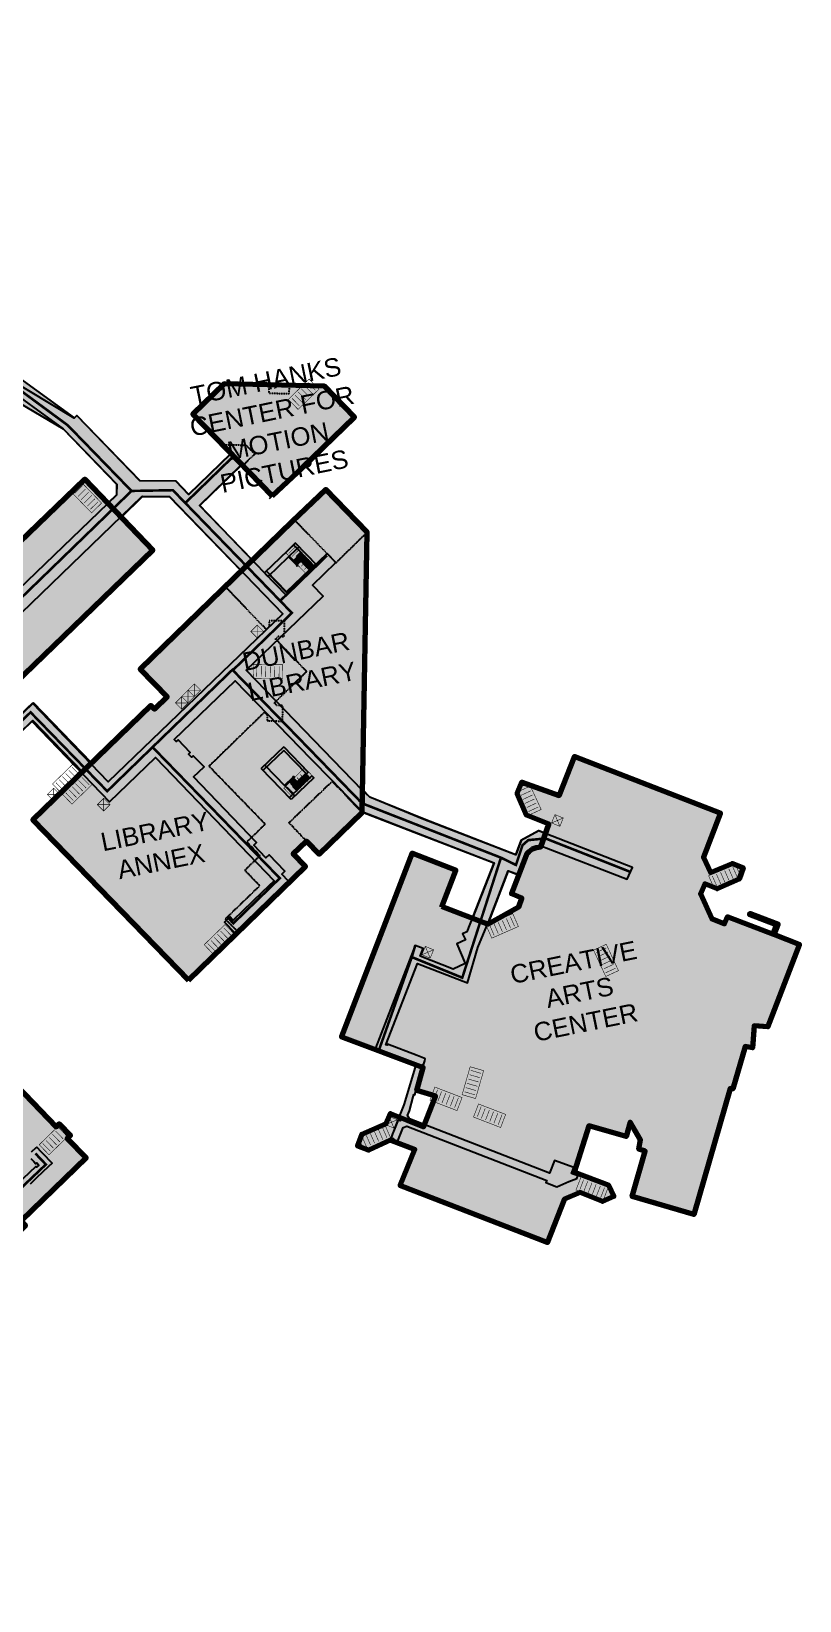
# Model space of a CAD drawing. Header units: inches. Extents: x 18329641 to 18361124, y 7805924 to 7843875.
# Drawn here: x 18353939 to 18361124, y 7828228 to 7842909 of the extents above; entities that cross this region are included whole.
import ezdxf

# ---------------------------------------------------------------- set-up
doc = ezdxf.new("R2010")
doc.units = ezdxf.units.IN
doc.header["$LTSCALE"] = 0.5
doc.header["$MEASUREMENT"] = 0
doc.linetypes.add('HIDDEN', pattern=[0.375, 0.25, -0.125])
for name, color, linetype in [('Buildings - Hatch - Main Campus', 144, 'Continuous'), ('Buildings - Outline', 30, 'Continuous'), ('Buildings - Text - Main Buildings', 100, 'Continuous'), ('Tunnel  - Hatch - Area not in a building', 151, 'Continuous'), ('Tunnel - Area not in a building', 151, 'Continuous'), ('Tunnel - Hatch', 51, 'Continuous'), ('Tunnel - Outline', 120, 'Continuous')]:
    doc.layers.add(name, color=color, linetype=linetype)
doc.layers.add('Buildings - Outline - THICK', color=25, linetype='Continuous', lineweight=100)
for name, color, linetype, plot in [('Tunnel - Elevators', 3, 'Continuous', False), ('Tunnel - Polyline Length', 4, 'Continuous', False), ('Tunnel - Stairs', 210, 'Continuous', False)]:
    doc.layers.add(name, color=color, linetype=linetype, plot=plot)
doc.styles.add('Arial', font='arial.ttf')

# ---------------------------------------------------------------- blocks, each defined once
blk = doc.blocks.new('elevator')
at = {"linetype": 'Continuous', "lineweight": -3, "const_width": 5}
blk.add_lwpolyline([(42, 42), (42, -42), (-42, -42), (-42, 42)], close=True, dxfattribs=at)
for points in [[(42, -42), (-42, 42)], [(42, 42), (-42, -42)]]:
    blk.add_lwpolyline(points, dxfattribs=at)
blk = doc.blocks.new('stairs')
at = {"linetype": 'Continuous', "lineweight": -3, "const_width": 5}
blk.add_lwpolyline([(0, 0), (0, 131), (272, 131), (272, 0)], close=True, dxfattribs=at)
for points in [[(31, 15), (31, 115)], [(73, 15), (73, 115)], [(115, 15), (115, 115)], [(157, 15), (157, 115)], [(199, 15), (199, 115)], [(240, 15), (240, 115)]]:
    blk.add_lwpolyline(points, dxfattribs=at)

msp = doc.modelspace()

# ---------------------------------------------------------------- hatches: boundary and pattern name
at = {"layer": 'Buildings - Hatch - Main Campus'}
for points in [[(18356961, 7839300), (18356679, 7839590), (18355742, 7839611), (18355450, 7839327), (18356191, 7838563), (18356473, 7838833)], [(18353270, 7836305), (18353443, 7836126), (18353764, 7836436), (18353586, 7836620), (18355075, 7838057), (18354437, 7838719), (18351824, 7836199), (18352468, 7835531), (18352713, 7835767), (18352804, 7835673), (18352742, 7835613), (18352909, 7835439), (18353274, 7835791), (18353107, 7835965), (18353040, 7835900), (18352949, 7835995)], [(18357080, 7838224), (18356693, 7838624), (18354955, 7836944), (18355208, 7836683), (18355090, 7836568), (18355056, 7836604), (18353951, 7835532), (18355407, 7834032), (18356504, 7835096), (18356388, 7835216), (18356511, 7835335), (18356631, 7835211), (18357033, 7835602)], [(18353293, 7833578), (18353474, 7833391), (18353498, 7833415), (18353604, 7833305), (18353574, 7833277), (18354169, 7832661), (18354198, 7832689), (18354304, 7832580), (18354274, 7832552), (18354450, 7832370), (18353842, 7831783), (18353885, 7831738), (18353689, 7831548), (18353557, 7831684), (18353365, 7831498), (18352707, 7832283), (18352793, 7832366), (18352554, 7832614), (18352546, 7832606), (18352526, 7832627), (18352756, 7832849), (18352651, 7832958)]]:
    msp.add_hatch(color=256, dxfattribs=at).paths.add_polyline_path(points)
h = msp.add_hatch(color=256, dxfattribs=at)
h.dxf.hatch_style = 2
edge = h.paths.add_edge_path()
edge.add_line((18357777, 7834721), (18358207, 7834557))
edge.add_line((18358207, 7834557), (18358497, 7834720))
edge.add_line((18358497, 7834720), (18358525, 7834801))
edge.add_line((18358525, 7834801), (18358430, 7834841))
edge.add_line((18358430, 7834841), (18358569, 7835207))
edge.add_arc((18358706, 7835115), 165, 90.5609, 146.287, ccw=False)
edge.add_line((18358704, 7835280), (18358780, 7835493))
edge.add_line((18358780, 7835493), (18358570, 7835576))
edge.add_line((18358570, 7835576), (18358483, 7835778))
edge.add_line((18358483, 7835778), (18358525, 7835885))
edge.add_line((18358525, 7835885), (18358875, 7835761))
edge.add_line((18358875, 7835761), (18359018, 7836125))
edge.add_line((18359018, 7836125), (18360383, 7835595))
edge.add_line((18360383, 7835595), (18360225, 7835182))
edge.add_line((18360225, 7835182), (18360292, 7835040))
edge.add_line((18360292, 7835040), (18360493, 7835126))
edge.add_line((18360493, 7835126), (18360598, 7835085))
edge.add_line((18360598, 7835085), (18360560, 7834978))
edge.add_line((18360560, 7834978), (18360352, 7834888))
edge.add_line((18360352, 7834888), (18360238, 7834935))
edge.add_line((18360238, 7834935), (18360196, 7834842))
edge.add_line((18360196, 7834842), (18360302, 7834606))
edge.add_line((18360302, 7834606), (18360423, 7834559))
edge.add_line((18360423, 7834559), (18360449, 7834627))
edge.add_line((18360449, 7834627), (18360875, 7834464))
edge.add_line((18360875, 7834464), (18360908, 7834550))
edge.add_line((18360908, 7834550), (18360657, 7834646))
edge.add_line((18360657, 7834646), (18360662, 7834658))
edge.add_line((18360662, 7834658), (18360924, 7834556))
edge.add_line((18360924, 7834556), (18360886, 7834460))
edge.add_line((18360886, 7834460), (18361124, 7834366))
edge.add_line((18361124, 7834366), (18360827, 7833595))
edge.add_line((18360827, 7833595), (18360698, 7833605))
edge.add_line((18360698, 7833605), (18360683, 7833399))
edge.add_line((18360683, 7833399), (18360615, 7833411))
edge.add_line((18360615, 7833411), (18360501, 7833017))
edge.add_line((18360501, 7833017), (18360476, 7833021))
edge.add_line((18360476, 7833021), (18360134, 7831841))
edge.add_line((18360134, 7831841), (18359558, 7832008))
edge.add_line((18359558, 7832008), (18359681, 7832433))
edge.add_line((18359681, 7832433), (18359620, 7832451))
edge.add_line((18359620, 7832451), (18359635, 7832539))
edge.add_line((18359635, 7832539), (18359540, 7832705))
edge.add_line((18359540, 7832705), (18359502, 7832571))
edge.add_line((18359502, 7832571), (18359152, 7832669))
edge.add_line((18359152, 7832669), (18359015, 7832238))
edge.add_line((18359015, 7832238), (18359338, 7832116))
edge.add_line((18359338, 7832116), (18359386, 7832010))
edge.add_line((18359386, 7832010), (18359281, 7831963))
edge.add_line((18359281, 7831963), (18359072, 7832045))
edge.add_line((18359072, 7832045), (18358924, 7831984))
edge.add_line((18358924, 7831984), (18358767, 7831579))
edge.add_line((18358767, 7831579), (18357389, 7832111))
edge.add_line((18357389, 7832111), (18357524, 7832449))
edge.add_line((18357524, 7832449), (18357297, 7832535))
edge.add_line((18357297, 7832535), (18357094, 7832443))
edge.add_line((18357094, 7832443), (18356990, 7832484))
edge.add_line((18356990, 7832484), (18357029, 7832592))
edge.add_line((18357029, 7832592), (18357257, 7832691))
edge.add_line((18357257, 7832691), (18357297, 7832787))
edge.add_line((18357297, 7832787), (18357606, 7832662))
edge.add_line((18357606, 7832662), (18357718, 7832947))
edge.add_line((18357718, 7832947), (18357544, 7833002))
edge.add_line((18357544, 7833002), (18357604, 7833216))
edge.add_line((18357604, 7833216), (18356840, 7833502))
edge.add_line((18356840, 7833502), (18357500, 7835221))
edge.add_line((18357500, 7835221), (18357909, 7835063))
edge.add_line((18357909, 7835063), (18357777, 7834721))
at = {"layer": 'Tunnel  - Hatch - Area not in a building'}
h = msp.add_hatch(color=256, dxfattribs=at)
h.dxf.hatch_style = 1
h.paths.add_polyline_path([(18354955, 7838705), (18354365, 7839316), (18354341, 7839293), (18353122, 7840176), (18353018, 7840076), (18354236, 7839192), (18354737, 7838674), (18354735, 7838573), (18354655, 7838495), (18354780, 7838366), (18354982, 7838561), (18355228, 7838557), (18355902, 7837863), (18356006, 7837963), (18355510, 7838474), (18355902, 7838854), (18355801, 7838957), (18355409, 7838577), (18355290, 7838700)])
h = msp.add_hatch(color=256, dxfattribs=at)
h.dxf.hatch_style = 1
h.paths.add_polyline_path([(18353957, 7836627), (18353854, 7836527), (18353678, 7836709), (18353600, 7836633), (18353609, 7836624), (18353599, 7836615), (18353846, 7836360), (18353951, 7836462), (18354416, 7835983), (18354502, 7836066)])
h = msp.add_hatch(color=256, dxfattribs=at)
h.dxf.hatch_style = 1
edge = h.paths.add_edge_path()
edge.add_line((18358706, 7835283), (18358750, 7835406))
edge.add_line((18358750, 7835406), (18358684, 7835431))
edge.add_line((18358684, 7835431), (18358521, 7835341))
edge.add_line((18358521, 7835341), (18358469, 7835207))
edge.add_line((18358469, 7835207), (18357612, 7835538))
edge.add_line((18357612, 7835538), (18357104, 7835746))
edge.add_line((18357104, 7835746), (18357038, 7835813))
edge.add_line((18357038, 7835813), (18357038, 7835607))
edge.add_line((18357038, 7835607), (18357560, 7835404))
edge.add_line((18357560, 7835404), (18358266, 7835131))
edge.add_line((18358266, 7835131), (18358066, 7834613))
edge.add_line((18358066, 7834613), (18358217, 7834576))
edge.add_line((18358217, 7834576), (18358402, 7835056))
edge.add_line((18358402, 7835056), (18358505, 7835017))
edge.add_line((18358505, 7835017), (18358573, 7835192))
edge.add_arc((18358705, 7835141), 142, 89.6283, 158.8958, ccw=False)
at = {"layer": 'Tunnel - Hatch'}
h = msp.add_hatch(color=256, dxfattribs=at)
h.paths.add_polyline_path([(18357037, 7835605), (18356748, 7835903), (18356549, 7836108), (18355846, 7836832), (18355275, 7836284), (18355294, 7836265), (18355311, 7836281), (18355425, 7836163), (18355408, 7836147), (18355437, 7836118), (18355453, 7836133), (18355554, 7836028), (18355456, 7835934), (18356044, 7835322), (18356018, 7835297), (18356133, 7835178), (18356162, 7835207), (18356309, 7835053), (18356280, 7835025), (18356343, 7834959), (18356029, 7834657), (18355841, 7834477), (18355745, 7834576), (18355797, 7834626), (18355826, 7834595), (18356098, 7834856), (18356208, 7834961), (18355100, 7836115), (18354669, 7835702), (18353944, 7836456), (18353829, 7836346), (18353582, 7836604), (18353605, 7836626), (18353298, 7836943), (18351304, 7835022), (18351501, 7834817), (18351694, 7834814), (18351690, 7834556), (18351910, 7834553), (18351908, 7834453), (18351688, 7834457), (18351660, 7832890), (18351796, 7832887), (18351795, 7832835), (18351499, 7832840), (18351500, 7832892), (18351564, 7832891), (18351564, 7832899), (18351517, 7832948), (18351173, 7832610), (18351207, 7832576), (18351153, 7832522), (18351119, 7832557), (18350943, 7832387), (18350941, 7832315), (18350869, 7832317), (18350767, 7832218), (18350811, 7832174), (18350819, 7832173), (18350820, 7832232), (18350872, 7832231), (18350866, 7831933), (18351058, 7831929), (18351057, 7831869), (18350813, 7831874), (18350817, 7832077), (18348051, 7832116), (18348052, 7832140), (18347924, 7832143), (18347920, 7831876), (18347974, 7831820), (18347629, 7831485), (18347579, 7831537), (18346955, 7831546), (18346909, 7831501), (18346785, 7831629), (18346584, 7831433), (18346328, 7831182), (18346342, 7831168), (18345920, 7830788), (18345934, 7830774), (18345685, 7830531), (18345710, 7830506), (18345635, 7830433), (18345610, 7830459), (18344829, 7829802), (18344624, 7829605), (18344389, 7829379), (18344414, 7829353), (18344330, 7829273), (18344391, 7829210), (18345194, 7828373), (18345160, 7828332), (18345286, 7828225), (18345611, 7827849), (18345603, 7827842), (18345637, 7827807), (18345876, 7828037), (18345873, 7827877), (18345736, 7827746), (18345867, 7827610), (18345864, 7827452), (18345847, 7827453), (18345831, 7826653), (18345826, 7826441), (18346193, 7826042, -0.212422), (18346041, 7825823, -0.02245), (18345890, 7825736, 0.154431), (18345574, 7825452, 0.061425), (18345563, 7825425), (18345554, 7825427, 0.372914), (18345619, 7825305), (18345622, 7825314, 0.295179), (18345731, 7825339), (18345838, 7825268), (18345812, 7825232), (18345816, 7825229), (18345849, 7825272), (18346018, 7825149), (18345824, 7824963), (18345627, 7824680), (18346459, 7823813), (18346861, 7824198), (18346859, 7824199), (18346937, 7824274), (18347006, 7824202), (18347386, 7823815), (18347504, 7823929), (18347529, 7823903), (18347553, 7823927), (18347537, 7823943), (18347528, 7823953), (18347670, 7824091), (18347680, 7824081), (18347680, 7824081), (18347752, 7824151), (18348609, 7823268), (18348607, 7823265), (18348676, 7823194), (18348851, 7823013), (18348891, 7823023), (18348937, 7822975), (18348926, 7822936), (18349113, 7822742), (18349153, 7822753), (18349200, 7822705), (18349188, 7822665), (18349284, 7822567), (18349403, 7822683), (18349433, 7822652), (18349705, 7822648), (18349763, 7822704), (18349826, 7822640), (18349799, 7822613), (18350080, 7822324), (18350108, 7822351), (18350240, 7822214), (18350217, 7822191), (18350421, 7821981), (18350448, 7822008), (18350515, 7821939), (18350487, 7821913), (18350555, 7821843), (18350520, 7821809), (18350516, 7821553), (18350553, 7821515), (18350427, 7821393), (18351095, 7820705), (18349792, 7819441), (18348962, 7820298), (18349015, 7820368), (18349279, 7820107), (18349313, 7820106), (18350463, 7821221), (18350098, 7821597), (18350001, 7821598), (18349954, 7821553), (18349867, 7821643), (18349832, 7821610), (18349778, 7821666), (18349861, 7821746), (18349842, 7821765), (18349781, 7821766), (18349650, 7821901), (18349651, 7821962), (18349632, 7821981), (18349550, 7821901), (18349497, 7821956), (18349531, 7821989), (18349431, 7822091), (18349478, 7822135), (18349487, 7822222), (18349114, 7822607), (18348330, 7821846), (18348010, 7822176), (18348795, 7822938), (18348613, 7823126), (18348537, 7823204), (18348216, 7822893), (18348188, 7822922), (18348116, 7822851), (18348016, 7822959), (18348407, 7823338), (18347814, 7823949), (18347436, 7823582), (18347320, 7823701), (18347342, 7823723), (18346917, 7824138), (18346424, 7823665), (18346367, 7823724), (18346396, 7823752), (18346106, 7824053), (18346077, 7824025), (18346023, 7824082), (18346052, 7824110), (18345764, 7824410), (18345736, 7824382), (18345677, 7824443), (18345706, 7824470), (18345489, 7824697), (18345420, 7824631), (18345386, 7824665), (18345647, 7824915), (18345402, 7825170), (18345331, 7825244), (18344587, 7824530), (18344525, 7824595), (18344686, 7824744), (18345274, 7825309), (18344123, 7826503), (18344214, 7826591), (18344265, 7826537), (18344238, 7826511), (18344450, 7826290), (18344614, 7826119), (18344672, 7826058), (18344747, 7825988), (18345336, 7825374), (18345981, 7825989), (18345646, 7826340), (18345651, 7826855), (18345662, 7827422), (18345458, 7827635), (18345516, 7827691), (18345483, 7827726), (18345323, 7827573), (18345196, 7827706), (18345052, 7827568), (18344961, 7827690), (18345301, 7827945), (18344866, 7828526), (18344891, 7828550), (18344314, 7829152), (18344236, 7829232), (18343673, 7828692), (18343736, 7828625), (18343594, 7828489), (18343523, 7828563), (18343462, 7828504), (18342969, 7829018), (18342828, 7829183), (18342501, 7829510), (18342689, 7829692), (18342459, 7829927), (18342399, 7829869), (18342348, 7829921), (18342460, 7830030), (18342790, 7829690), (18342608, 7829514), (18343020, 7829068), (18343104, 7828981), (18343455, 7828616), (18343908, 7829051), (18343771, 7829194), (18343967, 7829380), (18344105, 7829240), (18344523, 7829640), (18344764, 7829871), (18345499, 7830574), (18345372, 7830704), (18345446, 7830777), (18345573, 7830646), (18345823, 7830889), (18345837, 7830874), (18346231, 7831283), (18346245, 7831268), (18346500, 7831520), (18346702, 7831715), (18346579, 7831844), (18346625, 7831889), (18346633, 7832511), (18345805, 7833366), (18344564, 7835323), (18344127, 7835788), (18343338, 7836598), (18344285, 7837506), (18343082, 7838749), (18342941, 7838613), (18342835, 7838722), (18343060, 7838940), (18344169, 7837794), (18344162, 7837787), (18344183, 7837765), (18344195, 7837777), (18344471, 7837492), (18344679, 7837694), (18344700, 7837672), (18344750, 7837721), (18345939, 7838876), (18344789, 7840062), (18344858, 7840128), (18344883, 7840102), (18345328, 7840533), (18345522, 7840333), (18345590, 7840398), (18345822, 7840158), (18345755, 7840093), (18346333, 7839512), (18346310, 7839490), (18346432, 7839364), (18346699, 7839622), (18346714, 7839631), (18346892, 7839804), (18347871, 7839400), (18348583, 7840054), (18348586, 7840178), (18348509, 7840259), (18348477, 7840292), (18348481, 7840296), (18348035, 7840761), (18348187, 7840906), (18348283, 7840806), (18348724, 7841229), (18348628, 7841328), (18348778, 7841471), (18348873, 7841372), (18349026, 7841519), (18348930, 7841619), (18348988, 7841674), (18349084, 7841574), (18349183, 7841669), (18349220, 7841629), (18349555, 7841951), (18349463, 7842047), (18349556, 7842136), (18349710, 7841975), (18350070, 7841968), (18350728, 7842598), (18350804, 7842516), (18350753, 7842467), (18350773, 7842446), (18350768, 7842441), (18350786, 7842422), (18350953, 7842383), (18351191, 7842378), (18351224, 7842346), (18351473, 7842585), (18351480, 7842577), (18351505, 7842600), (18351497, 7842608), (18351713, 7842815), (18351720, 7842807), (18351824, 7842909), (18351898, 7842832), (18351627, 7842572), (18351783, 7842409), (18351724, 7842352), (18351568, 7842515), (18351500, 7842442, 0.103983), (18351373, 7842191), (18352010, 7841527), (18352273, 7841780), (18352239, 7841815, 0.30198), (18352240, 7841828), (18352578, 7842152), (18352629, 7842201), (18352649, 7842180), (18352706, 7842235), (18352698, 7842244), (18352766, 7842309), (18352810, 7842263), (18352778, 7842233), (18352912, 7842093), (18352944, 7842123), (18352990, 7842076), (18352973, 7842059), (18352983, 7842049), (18352738, 7841815), (18352702, 7841853, 0.194152), (18352487, 7841723), (18352505, 7841704), (18352469, 7841670), (18352514, 7841623), (18352410, 7841524), (18352382, 7841552), (18352175, 7841355), (18352454, 7841064), (18352439, 7841049), (18352459, 7841028), (18352474, 7841043), (18352518, 7840997), (18352548, 7841025), (18352589, 7840982), (18352560, 7840954), (18352707, 7840800), (18352812, 7840691, 0.140936), (18353143, 7840872), (18353022, 7840999), (18353080, 7841055), (18353203, 7840927), (18353327, 7841048), (18353320, 7841056), (18353467, 7841197), (18353562, 7841097), (18353503, 7841041), (18353485, 7841059), (18353459, 7841033), (18353467, 7841025), (18352801, 7840386), (18353055, 7840120), (18353291, 7839922), (18354339, 7839292), (18354363, 7839315), (18354954, 7838704), (18355293, 7838700), (18355412, 7838577), (18355805, 7838956), (18355905, 7838852), (18355513, 7838473), (18356017, 7837951), (18356057, 7837909), (18356151, 7837811), (18356166, 7837825), (18356323, 7837662), (18356540, 7837872), (18356543, 7837869), (18356704, 7838025), (18356786, 7837940), (18356567, 7837729), (18356668, 7837625), (18355949, 7836932), (18357037, 7835808), (18357103, 7835744), (18357611, 7835537), (18358466, 7835206), (18358518, 7835340), (18358681, 7835430), (18359561, 7835088), (18359512, 7834978), (18358753, 7835272, 0.410779), (18358570, 7835192), (18358501, 7835015), (18358399, 7835055), (18358213, 7834575, 0.850777), (18358200, 7834542), (18358114, 7834340), (18358017, 7834009), (18357550, 7834190), (18357255, 7833428), (18357266, 7833424), (18357270, 7833434), (18357548, 7833327), (18357609, 7833303), (18357623, 7833297), (18357618, 7833279), (18357607, 7833242), (18357601, 7833244), (18357588, 7833201), (18357594, 7833199), (18357524, 7832959), (18357516, 7832962), (18357509, 7832943), (18357476, 7832812), (18357458, 7832767), (18357475, 7832735), (18358785, 7832226), (18358832, 7832347), (18359011, 7832279), (18358990, 7832225), (18359049, 7832202), (18359040, 7832179), (18358967, 7832148), (18358855, 7832100), (18358751, 7832140), (18358759, 7832159), (18357449, 7832668), (18357416, 7832655), (18357361, 7832513), (18357318, 7832530), (18357326, 7832551), (18357304, 7832559), (18357317, 7832595), (18357332, 7832632), (18357368, 7832725), (18357389, 7832717), (18357395, 7832733), (18357374, 7832741), (18357423, 7832867), (18357538, 7833249), (18357243, 7833364), (18357243, 7833366), (18357232, 7833370), (18357231, 7833368), (18357156, 7833397), (18357529, 7834358), (18357604, 7834329), (18357576, 7834257), (18357884, 7834137), (18357997, 7834190), (18357917, 7834374), (18357998, 7834410), (18357972, 7834468), (18358013, 7834486), (18358263, 7835130), (18357559, 7835403)])
h.paths.add_polyline_path([(18350523, 7821148), (18350955, 7820703), (18349793, 7819575), (18349361, 7820021)], flags=16)
h.paths.add_polyline_path([(18349052, 7822669), (18348317, 7821956), (18348120, 7822160), (18348854, 7822872)], flags=16)
h.paths.add_polyline_path([(18347618, 7831620), (18347618, 7831648), (18347546, 7831722), (18347472, 7831650), (18347472, 7831634), (18347073, 7831642), (18347073, 7831668), (18347101, 7831668), (18347103, 7831744), (18347009, 7831743), (18346918, 7831654), (18346917, 7831630), (18346707, 7831847), (18346731, 7831847), (18346822, 7831936), (18346824, 7832020), (18346748, 7832021), (18346747, 7831993), (18346721, 7831993), (18346727, 7832401), (18346746, 7832401), (18346817, 7832471), (18346748, 7832542), (18346729, 7832542), (18346729, 7832554), (18346927, 7832746), (18346939, 7832746), (18346939, 7832727), (18347008, 7832656), (18347080, 7832725), (18347080, 7832744), (18347488, 7832738), (18347633, 7832736), (18347647, 7832736), (18347847, 7832530), (18347821, 7832530), (18347748, 7832459), (18347819, 7832385), (18347831, 7832385), (18347825, 7831977), (18347809, 7831977), (18347736, 7831905), (18347807, 7831831), (18347835, 7831831)], flags=16)
h.paths.add_polyline_path([(18349154, 7832203), (18348774, 7832595), (18349135, 7832946), (18351217, 7834937), (18351594, 7834552), (18351568, 7833131), (18350717, 7832303), (18350587, 7832178)], flags=16)
h.paths.add_polyline_path([(18348929, 7832227), (18347981, 7832241), (18347981, 7832217), (18347925, 7832218), (18347929, 7832491), (18347975, 7832536), (18347891, 7832622), (18348101, 7832826), (18348196, 7832728), (18348194, 7832596), (18348612, 7832590), (18348947, 7832244)], flags=16)
h.paths.add_polyline_path([(18348718, 7832708), (18348378, 7832713), (18348095, 7833004), (18347799, 7832717), (18347643, 7832877), (18347597, 7832833), (18346974, 7832842), (18346926, 7832890), (18346664, 7832636), (18345883, 7833431), (18344686, 7835400), (18344213, 7835872), (18343823, 7836280), (18344763, 7837190), (18344579, 7837380), (18344788, 7837581), (18344769, 7837600), (18344820, 7837648), (18345670, 7838464), (18345742, 7838534), (18345775, 7838499), (18345951, 7838669), (18346059, 7838667), (18346060, 7838703), (18346252, 7838700), (18346251, 7838664), (18346307, 7838663), (18346344, 7838699), (18346224, 7838822), (18346168, 7838772), (18346153, 7838791), (18346505, 7839131), (18346587, 7839200), (18346516, 7839277), (18346782, 7839536), (18346792, 7839551), (18346921, 7839676), (18347957, 7839261), (18348673, 7839947), (18349624, 7838903), (18350506, 7837988), (18350016, 7837520), (18350136, 7837396), (18350351, 7837604), (18350318, 7837638), (18350590, 7837901), (18351310, 7837154), (18349723, 7835644), (18349508, 7835647), (18348505, 7836675), (18347946, 7836134), (18347929, 7836152), (18347763, 7835991), (18347777, 7835977), (18347669, 7835873), (18347655, 7835887), (18347618, 7835851), (18347635, 7835833), (18346573, 7834806), (18346640, 7834737), (18347219, 7835297), (18347321, 7835192), (18347436, 7835303), (18347516, 7835221), (18347611, 7835313), (18347430, 7835501), (18348229, 7836274), (18348505, 7836541), (18348707, 7836332), (18348656, 7836282), (18348726, 7836210), (18348777, 7836260), (18348975, 7836057), (18349466, 7835550), (18349762, 7835545), (18351378, 7837083), (18351503, 7836953), (18351823, 7836714), (18352188, 7836556), (18352405, 7836331), (18352060, 7835998), (18352068, 7835989)], flags=16)
h.paths.add_polyline_path([(18354656, 7835887), (18353948, 7836625), (18353835, 7836516), (18353376, 7837018), (18354973, 7838558), (18355231, 7838557), (18356290, 7837461)], flags=16)
h.paths.add_polyline_path([(18352465, 7836477), (18352300, 7836647), (18351920, 7836807), (18351595, 7837041), (18351580, 7837027), (18350897, 7837735), (18350982, 7837818), (18350916, 7837887), (18350830, 7837804), (18350080, 7838582), (18350378, 7838871), (18350404, 7838844), (18352178, 7840558), (18352310, 7840687), (18352468, 7840838), (18352668, 7840629), (18352695, 7840595, -0.29439), (18352686, 7840460), (18352607, 7840382), (18352964, 7840010), (18353205, 7839799), (18354235, 7839191), (18354735, 7838673), (18354734, 7838571), (18352558, 7836479)], flags=16)
h.paths.add_polyline_path([(18343733, 7836327), (18343472, 7836596), (18344335, 7837431), (18344596, 7837161)], flags=16)
h.paths.add_polyline_path([(18350005, 7838659), (18349711, 7838965), (18349710, 7838964), (18349443, 7839262), (18349508, 7839320), (18349385, 7839458), (18348720, 7840186), (18348553, 7840360), (18348570, 7840376), (18348301, 7840657), (18349389, 7841701), (18349460, 7841627), (18349539, 7841703), (18349480, 7841764), (18349613, 7841891), (18349738, 7841760), (18349841, 7841858), (18349972, 7841721), (18350666, 7842386), (18350688, 7842364), (18350709, 7842385), (18350744, 7842348), (18350733, 7842337), (18350798, 7842269), (18350832, 7842302), (18351157, 7842295), (18351510, 7841927), (18351402, 7841823), (18351437, 7841790), (18351544, 7841891), (18352170, 7841238), (18351917, 7840995), (18352153, 7840725), (18350304, 7838948)], flags=16)
h.paths.add_polyline_path([(18346088, 7838859), (18345802, 7839154), (18346162, 7839502), (18346448, 7839207)], flags=16)
h.paths.add_polyline_path([(18345736, 7839223), (18344934, 7840051), (18345283, 7840390), (18346095, 7839571)], flags=16)
h.paths.add_polyline_path([(18352204, 7840811), (18352040, 7840983), (18352191, 7841127), (18352348, 7840962), (18352374, 7840987), (18352381, 7840980)], flags=16)
msp.add_hatch(color=256, dxfattribs=at).paths.add_polyline_path([(18351665, 7833138), (18351713, 7833137), (18351713, 7833157), (18351721, 7833157), (18351721, 7833137), (18351809, 7833135), (18352156, 7833129), (18352157, 7833143), (18352176, 7833143), (18352176, 7833133), (18352506, 7833126), (18352636, 7832990), (18352823, 7832796), (18352875, 7832741), (18352939, 7832674), (18352789, 7832531), (18352792, 7832528), (18352787, 7832523), (18352784, 7832526), (18352766, 7832509), (18352741, 7832535), (18352692, 7832488), (18352802, 7832373), (18352801, 7832332), (18352950, 7832177), (18353023, 7832101), (18353110, 7832010), (18353135, 7831984), (18353222, 7831893), (18353247, 7831867), (18353334, 7831776), (18353359, 7831750), (18353446, 7831659), (18353455, 7831650), (18353466, 7831639), (18353536, 7831706), (18353514, 7831729), (18353562, 7831776), (18353601, 7831734), (18353695, 7831824), (18353656, 7831865), (18353757, 7831962), (18353783, 7831987), (18353792, 7831996), (18353818, 7832021), (18353930, 7832128), (18353956, 7832153), (18353965, 7832162), (18353991, 7832187), (18354103, 7832294), (18354129, 7832319), (18354132, 7832322), (18354103, 7832353), (18354078, 7832379), (18354059, 7832398), (18354034, 7832424), (18353988, 7832472), (18353980, 7832464), (18353938, 7832424), (18353906, 7832393), (18353932, 7832366), (18353960, 7832337), (18353980, 7832316), (18353988, 7832323), (18354008, 7832303), (18353987, 7832283), (18353980, 7832290), (18353740, 7832061), (18353748, 7832053), (18353727, 7832034), (18353695, 7832067), (18353670, 7832044), (18353629, 7832004), (18353627, 7832002), (18353652, 7831976), (18353505, 7831835), (18353512, 7831828), (18353464, 7831781), (18353263, 7831991), (18353219, 7832037), (18353166, 7832092), (18353122, 7832138), (18352872, 7832399), (18352873, 7832433), (18352856, 7832451), (18352861, 7832456), (18352864, 7832453), (18353037, 7832618), (18353062, 7832592), (18353125, 7832653), (18353093, 7832687), (18353123, 7832715), (18353130, 7832708), (18353364, 7832932), (18353357, 7832940), (18353378, 7832960), (18353385, 7832952), (18353460, 7833024), (18353426, 7833059), (18353398, 7833088), (18353323, 7833166), (18353296, 7833195), (18353289, 7833201), (18353279, 7833192), (18353225, 7833139), (18353215, 7833130), (18353223, 7833121), (18353216, 7833115), (18353234, 7833096), (18353266, 7833063), (18353284, 7833045), (18353291, 7833051), (18353310, 7833030), (18353290, 7833011), (18353283, 7833017), (18353120, 7832860), (18353099, 7832882), (18353081, 7832865), (18353048, 7832833), (18353028, 7832814), (18353055, 7832786), (18353026, 7832757), (18353006, 7832778), (18353018, 7832789), (18352950, 7832860), (18352938, 7832848), (18352917, 7832870), (18352886, 7832903), (18352854, 7832937), (18352801, 7832992), (18352723, 7833073), (18352558, 7833245), (18352178, 7833253), (18352178, 7833243), (18352178, 7833241), (18352158, 7833241), (18351785, 7833248), (18351749, 7833248), (18351723, 7833249), (18351722, 7833229), (18351714, 7833229), (18351715, 7833249), (18351667, 7833250)])

# ---------------------------------------------------------------- linework, layer by layer
at = {"layer": 'Buildings - Hatch - Main Campus'}
for points in [[(18356191, 7838563), (18356961, 7839300), (18356679, 7839590), (18355742, 7839611), (18355450, 7839327), (18356191, 7838563)], [(18352949, 7835995), (18353040, 7835900), (18353107, 7835965), (18353274, 7835791), (18352909, 7835439), (18352742, 7835613), (18352804, 7835673), (18352713, 7835767), (18352468, 7835531), (18351824, 7836199), (18354437, 7838719), (18355075, 7838057), (18353586, 7836620), (18353764, 7836436), (18353443, 7836126), (18353270, 7836305), (18352949, 7835995)]]:
    msp.add_lwpolyline(points, dxfattribs=at)
msp.add_lwpolyline([(18356693, 7838624), (18354955, 7836944), (18355208, 7836683), (18355090, 7836568), (18355056, 7836604), (18353951, 7835532), (18355407, 7834032), (18356504, 7835096), (18356388, 7835216), (18356511, 7835335), (18356631, 7835211), (18357033, 7835602), (18357080, 7838224)], close=True, dxfattribs=at)
msp.add_lwpolyline([(18358525, 7834801), (18358430, 7834841), (18358569, 7835207, -0.248059), (18358704, 7835280), (18358780, 7835493), (18358570, 7835576), (18358483, 7835778), (18358525, 7835885), (18358875, 7835761), (18359018, 7836125), (18360383, 7835595), (18360225, 7835182), (18360292, 7835040), (18360493, 7835126), (18360598, 7835085), (18360560, 7834978), (18360352, 7834888), (18360238, 7834935), (18360196, 7834842), (18360302, 7834606), (18360423, 7834559), (18360449, 7834627), (18361124, 7834366), (18360827, 7833595), (18360698, 7833605), (18360683, 7833399), (18360615, 7833411), (18360501, 7833017), (18360476, 7833021), (18360134, 7831841), (18359558, 7832008), (18359681, 7832433), (18359620, 7832451), (18359640, 7832531), (18359640, 7832531), (18359540, 7832705), (18359502, 7832571), (18359152, 7832669), (18359015, 7832238), (18359338, 7832116), (18359386, 7832010), (18359281, 7831963), (18359072, 7832045), (18358924, 7831984), (18358767, 7831579), (18357389, 7832111), (18357524, 7832449), (18357297, 7832535), (18357094, 7832443), (18356990, 7832484), (18357029, 7832592), (18357257, 7832691), (18357297, 7832787), (18357606, 7832662), (18357718, 7832947), (18357544, 7833002), (18357604, 7833216), (18356840, 7833502), (18357500, 7835221), (18357909, 7835063), (18357777, 7834721), (18358207, 7834557), (18358497, 7834720)], format="xyb", close=True, dxfattribs=at)
at = {"layer": 'Buildings - Outline'}
for p, q in [((18356409, 7838122), (18356120, 7837843)), ((18356425, 7838071), (18356153, 7837808)), ((18356425, 7838071), (18356391, 7838106)), ((18356613, 7837911), (18356409, 7838122)), ((18356459, 7838036), (18356418, 7837998)), ((18356443, 7838088), (18356425, 7838071)), ((18356596, 7837894), (18356425, 7838071)), ((18356466, 7838029), (18356431, 7837996)), ((18356473, 7838022), (18356438, 7837989)), ((18356325, 7837665), (18356545, 7837878)), ((18356420, 7837915), (18356345, 7837993)), ((18356434, 7837912), (18356350, 7837999)), ((18356425, 7837990), (18356391, 7837957)), ((18356432, 7837983), (18356398, 7837950)), ((18356439, 7837976), (18356405, 7837943)), ((18356446, 7837969), (18356412, 7837935)), ((18356425, 7837921), (18356417, 7837913)), ((18356425, 7837904), (18356417, 7837913)), ((18356539, 7837872), (18356418, 7837998)), ((18356453, 7837962), (18356419, 7837928)), ((18356562, 7837861), (18356424, 7838003)), ((18356460, 7837954), (18356425, 7837921)), ((18356434, 7837912), (18356425, 7837904)), ((18356479, 7838015), (18356445, 7837982)), ((18356486, 7838008), (18356452, 7837974)), ((18356493, 7838000), (18356459, 7837967)), ((18356500, 7837993), (18356466, 7837960)), ((18356507, 7837986), (18356473, 7837953)), ((18356514, 7837979), (18356480, 7837946)), ((18356521, 7837972), (18356487, 7837938)), ((18356528, 7837964), (18356494, 7837931)), ((18356535, 7837957), (18356501, 7837924)), ((18356542, 7837950), (18356507, 7837917)), ((18356549, 7837943), (18356514, 7837910)), ((18356556, 7837936), (18356521, 7837902)), ((18356563, 7837929), (18356528, 7837895)), ((18356570, 7837921), (18356535, 7837888)), ((18356577, 7837914), (18356542, 7837881)), ((18356613, 7837911), (18356596, 7837894)), ((18356324, 7837631), (18356120, 7837843)), ((18356325, 7837665), (18356137, 7837860)), ((18356562, 7837861), (18356324, 7837631)), ((18356301, 7836217), (18356089, 7836013)), ((18356300, 7836183), (18356105, 7835996)), ((18356512, 7835962), (18356300, 7836183)), ((18356301, 7836217), (18356529, 7835978)), ((18356367, 7835723), (18356089, 7836013)), ((18356123, 7836046), (18356402, 7835756)), ((18356506, 7835968), (18356381, 7835847)), ((18356529, 7835978), (18356386, 7835841)), ((18356385, 7835929), (18356307, 7835854)), ((18356399, 7835932), (18356313, 7835849)), ((18356562, 7835944), (18356350, 7835740)), ((18356355, 7835889), (18356388, 7835854)), ((18356362, 7835896), (18356395, 7835861)), ((18356579, 7835927), (18356367, 7835723)), ((18356369, 7835903), (18356402, 7835868)), ((18356376, 7835910), (18356410, 7835875)), ((18356381, 7835847), (18356420, 7835807)), ((18356391, 7835940), (18356382, 7835932)), ((18356382, 7835932), (18356391, 7835923)), ((18356384, 7835916), (18356417, 7835882)), ((18356391, 7835940), (18356399, 7835932)), ((18356391, 7835923), (18356424, 7835889)), ((18356393, 7835848), (18356427, 7835814)), ((18356401, 7835855), (18356434, 7835821)), ((18356408, 7835862), (18356441, 7835828)), ((18356415, 7835869), (18356448, 7835834)), ((18356422, 7835876), (18356456, 7835841)), ((18356430, 7835883), (18356463, 7835848)), ((18356437, 7835890), (18356470, 7835855)), ((18356444, 7835897), (18356477, 7835862)), ((18356451, 7835904), (18356484, 7835869)), ((18356458, 7835911), (18356492, 7835876)), ((18356466, 7835918), (18356499, 7835883)), ((18356473, 7835924), (18356506, 7835890)), ((18356480, 7835931), (18356513, 7835897)), ((18356487, 7835938), (18356521, 7835904)), ((18356495, 7835945), (18356528, 7835911)), ((18356502, 7835952), (18356535, 7835918)), ((18356509, 7835959), (18356542, 7835924)), ((18356562, 7835944), (18356579, 7835927)), ((18356562, 7835944), (18356579, 7835927)), ((18355407, 7834032), (18355656, 7834273)), ((18355258, 7834185), (18355407, 7834032))]:
    msp.add_line(p, q, dxfattribs=at)
for points in [[(18356167, 7838540), (18356476, 7838830), (18356961, 7839300), (18356679, 7839590), (18355742, 7839611), (18355450, 7839327), (18356191, 7838563)], [(18355656, 7834273), (18356504, 7835096), (18356388, 7835216), (18356511, 7835335), (18356631, 7835211), (18357033, 7835602), (18357080, 7838224), (18356693, 7838624), (18356378, 7838324), (18354955, 7836944), (18355208, 7836683), (18355090, 7836568), (18355056, 7836604), (18353951, 7835532), (18355258, 7834185)]]:
    msp.add_lwpolyline(points, dxfattribs=at)
at = {"layer": 'Buildings - Outline', "linetype": 'HIDDEN'}
for points in [[(18356161, 7839600), (18356159, 7839524), (18356351, 7839522), (18356352, 7839598)], [(18355726, 7839042), (18355946, 7839039), (18356028, 7838955), (18355916, 7838847)], [(18356397, 7838342), (18356786, 7837937), (18357080, 7838224)], [(18355872, 7834483), (18355752, 7834605), (18356075, 7834917), (18355935, 7835061), (18356077, 7835199), (18355954, 7835326), (18356126, 7835493), (18355600, 7836035), (18356120, 7836541), (18356145, 7836515), (18356144, 7836459), (18356288, 7836457), (18356291, 7836601), (18356235, 7836602), (18356210, 7836628), (18356514, 7836920), (18356222, 7837225), (18356248, 7837250), (18356304, 7837249), (18356307, 7837393), (18356163, 7837395), (18356162, 7837340), (18356136, 7837315), (18355751, 7837716)], [(18356511, 7835335), (18356348, 7835506), (18356752, 7835893), (18357033, 7835601)]]:
    msp.add_lwpolyline(points, dxfattribs=at)
at = {"layer": 'Buildings - Outline'}
for points in [[(18352804, 7835673), (18352713, 7835767), (18352468, 7835531), (18351824, 7836199), (18354437, 7838719), (18355075, 7838057), (18353586, 7836620), (18353764, 7836436), (18353443, 7836126), (18353270, 7836305), (18352949, 7835995), (18353040, 7835900), (18353107, 7835965), (18353274, 7835791), (18352909, 7835439), (18352742, 7835613)], [(18353293, 7833578), (18353474, 7833391), (18353498, 7833415), (18353604, 7833305), (18353574, 7833277), (18354169, 7832661), (18354198, 7832689), (18354304, 7832580), (18354274, 7832552), (18354450, 7832370), (18353842, 7831783), (18353885, 7831738), (18353689, 7831548), (18353557, 7831684), (18353365, 7831498), (18352707, 7832283), (18352793, 7832366), (18352554, 7832614), (18352546, 7832606), (18352526, 7832627), (18352756, 7832849), (18352651, 7832958)]]:
    msp.add_lwpolyline(points, close=True, dxfattribs=at)
msp.add_lwpolyline([(18357777, 7834721), (18357777, 7834721), (18358207, 7834557), (18358497, 7834720), (18358525, 7834801), (18358430, 7834841), (18358569, 7835207, -0.248059), (18358704, 7835280), (18358780, 7835493), (18358570, 7835576), (18358483, 7835778), (18358525, 7835885), (18358875, 7835761), (18359018, 7836125), (18360383, 7835595), (18360225, 7835182), (18360292, 7835040), (18360493, 7835126), (18360598, 7835085), (18360560, 7834978), (18360352, 7834888), (18360238, 7834935), (18360196, 7834842), (18360302, 7834606), (18360423, 7834559), (18360449, 7834627), (18361124, 7834366), (18360827, 7833595), (18360698, 7833605), (18360683, 7833399), (18360615, 7833410), (18360501, 7833017), (18360476, 7833021), (18360134, 7831841), (18359558, 7832008), (18359681, 7832433), (18359620, 7832451), (18359635, 7832539), (18359540, 7832705), (18359502, 7832571), (18359152, 7832669), (18359015, 7832238), (18359338, 7832116), (18359386, 7832010), (18359281, 7831963), (18359072, 7832045), (18358924, 7831984), (18358767, 7831579), (18357389, 7832111), (18357524, 7832449), (18357297, 7832535), (18357094, 7832443), (18356990, 7832484), (18357029, 7832592), (18357257, 7832691), (18357297, 7832787), (18357606, 7832662), (18357718, 7832947), (18357544, 7833002), (18357604, 7833216), (18356840, 7833502), (18357500, 7835221), (18357909, 7835063), (18357777, 7834721)], format="xyb", dxfattribs=at)
at = {"layer": 'Buildings - Outline - THICK'}
msp.add_lwpolyline([(18356191, 7838563), (18356476, 7838830), (18356961, 7839300), (18356679, 7839590), (18355742, 7839611), (18355450, 7839327), (18356191, 7838563)], dxfattribs=at)
for points in [[(18352804, 7835673), (18352713, 7835767), (18352468, 7835531), (18351824, 7836199), (18354437, 7838719), (18355075, 7838057), (18353586, 7836620), (18353764, 7836436), (18353443, 7836126), (18353270, 7836305), (18352949, 7835995), (18353040, 7835900), (18353107, 7835965), (18353274, 7835791), (18352909, 7835439), (18352742, 7835613)], [(18355407, 7834032), (18356504, 7835096), (18356388, 7835216), (18356511, 7835335), (18356631, 7835211), (18357033, 7835602), (18357080, 7838224), (18356693, 7838624), (18356378, 7838324), (18354955, 7836944), (18355208, 7836683), (18355090, 7836568), (18355056, 7836604), (18353951, 7835532), (18355407, 7834032)], [(18353293, 7833578), (18353474, 7833391), (18353498, 7833415), (18353604, 7833305), (18353574, 7833277), (18354169, 7832661), (18354198, 7832689), (18354304, 7832580), (18354274, 7832552), (18354450, 7832370), (18353842, 7831783), (18353885, 7831738), (18353689, 7831548), (18353557, 7831684), (18353365, 7831498), (18352707, 7832283), (18352793, 7832366), (18352554, 7832614), (18352546, 7832606), (18352526, 7832627), (18352756, 7832849), (18352651, 7832958)]]:
    msp.add_lwpolyline(points, close=True, dxfattribs=at)
msp.add_lwpolyline([(18357777, 7834721), (18357777, 7834721), (18358207, 7834557), (18358497, 7834720), (18358525, 7834801), (18358430, 7834841), (18358569, 7835207, -0.248059), (18358704, 7835280), (18358780, 7835493), (18358570, 7835576), (18358483, 7835778), (18358525, 7835885), (18358875, 7835761), (18359018, 7836125), (18360383, 7835595), (18360225, 7835182), (18360292, 7835040), (18360493, 7835126), (18360598, 7835085), (18360560, 7834978), (18360352, 7834888), (18360238, 7834935), (18360196, 7834842), (18360302, 7834606), (18360423, 7834559), (18360449, 7834627), (18360875, 7834464), (18360908, 7834550), (18360657, 7834646), (18360662, 7834658), (18360924, 7834556), (18360886, 7834460), (18361124, 7834366), (18360827, 7833595), (18360698, 7833605), (18360683, 7833399), (18360615, 7833411), (18360501, 7833017), (18360476, 7833021), (18360134, 7831841), (18359558, 7832008), (18359681, 7832433), (18359620, 7832451), (18359635, 7832539), (18359635, 7832539), (18359540, 7832705), (18359502, 7832571), (18359152, 7832669), (18359015, 7832238), (18359338, 7832116), (18359386, 7832010), (18359281, 7831963), (18359072, 7832045), (18358924, 7831984), (18358767, 7831579), (18357389, 7832111), (18357524, 7832449), (18357297, 7832535), (18357094, 7832443), (18356990, 7832484), (18357029, 7832592), (18357257, 7832691), (18357297, 7832787), (18357606, 7832662), (18357718, 7832947), (18357544, 7833002), (18357604, 7833216), (18356840, 7833502), (18357500, 7835221), (18357909, 7835063), (18357777, 7834721)], format="xyb", dxfattribs=at)
at = {"layer": 'Tunnel - Area not in a building'}
for points in [[(18354955, 7838705), (18354365, 7839316), (18354341, 7839293), (18353122, 7840176), (18353018, 7840076), (18354236, 7839192), (18354737, 7838674), (18354735, 7838573), (18354655, 7838495), (18354780, 7838366), (18354982, 7838561), (18355228, 7838557), (18355902, 7837863), (18356006, 7837963), (18355510, 7838474), (18355902, 7838854), (18355801, 7838957), (18355409, 7838577), (18355290, 7838700)], [(18353957, 7836627), (18353854, 7836527), (18353678, 7836709), (18353600, 7836633), (18353609, 7836624), (18353599, 7836615), (18353846, 7836360), (18353951, 7836462), (18354416, 7835983), (18354502, 7836066)]]:
    msp.add_lwpolyline(points, close=True, dxfattribs=at)
msp.add_lwpolyline([(18358706, 7835283), (18358750, 7835406), (18358684, 7835431), (18358521, 7835341), (18358469, 7835207), (18357612, 7835538), (18357104, 7835746), (18357038, 7835813), (18357038, 7835607), (18357560, 7835404), (18358266, 7835131), (18358066, 7834613), (18358217, 7834576), (18358402, 7835056), (18358505, 7835017), (18358573, 7835192, -0.311789)], format="xyb", close=True, dxfattribs=at)
at = {"layer": 'Tunnel - Outline'}
for points in [[(18353205, 7839799), (18354235, 7839191), (18354735, 7838673), (18354734, 7838571), (18352558, 7836479)], [(18353930, 7832128), (18353956, 7832153), (18353965, 7832162), (18353991, 7832187), (18354103, 7832294), (18354132, 7832322), (18354103, 7832353), (18354078, 7832379), (18354059, 7832398), (18354034, 7832424), (18353988, 7832472), (18353980, 7832464), (18353938, 7832424)], [(18353932, 7832366), (18353960, 7832337), (18353980, 7832316), (18353988, 7832323), (18354008, 7832303), (18353987, 7832283), (18353980, 7832290), (18353740, 7832061)]]:
    msp.add_lwpolyline(points, dxfattribs=at)
msp.add_lwpolyline([(18353829, 7836346), (18353944, 7836456), (18354669, 7835702), (18355100, 7836115), (18356208, 7834961), (18356098, 7834856), (18355826, 7834595), (18355797, 7834626), (18355745, 7834576), (18355841, 7834477), (18356029, 7834657), (18356343, 7834959), (18356280, 7835025), (18356309, 7835053), (18356162, 7835207), (18356133, 7835178), (18356018, 7835297), (18356044, 7835322), (18355456, 7835934), (18355554, 7836028), (18355453, 7836133), (18355437, 7836118), (18355408, 7836147), (18355425, 7836163), (18355311, 7836281), (18355294, 7836265), (18355275, 7836284), (18355846, 7836832), (18356549, 7836108), (18356748, 7835903), (18357037, 7835605), (18357559, 7835403), (18358263, 7835130), (18358013, 7834486), (18357972, 7834468), (18357998, 7834410), (18357917, 7834374), (18357997, 7834190), (18357884, 7834137), (18357576, 7834257), (18357604, 7834329), (18357529, 7834358), (18357156, 7833397), (18357231, 7833368), (18357232, 7833370), (18357243, 7833366), (18357243, 7833364), (18357538, 7833249), (18357423, 7832867), (18357374, 7832741), (18357395, 7832733), (18357389, 7832717), (18357368, 7832725), (18357332, 7832632), (18357317, 7832595), (18357304, 7832559), (18357326, 7832551), (18357318, 7832530), (18357361, 7832513), (18357416, 7832655), (18357449, 7832668), (18358759, 7832159), (18358751, 7832140), (18358855, 7832100), (18358967, 7832148), (18359040, 7832179), (18359049, 7832202), (18358990, 7832225), (18359011, 7832279), (18358832, 7832347), (18358785, 7832226), (18357475, 7832735), (18357458, 7832767), (18357476, 7832812), (18357509, 7832943), (18357516, 7832962), (18357524, 7832959), (18357594, 7833199), (18357588, 7833201), (18357601, 7833244), (18357607, 7833242), (18357618, 7833279), (18357623, 7833297), (18357609, 7833303), (18357548, 7833327), (18357270, 7833434), (18357266, 7833424), (18357255, 7833428), (18357550, 7834190), (18358017, 7834009), (18358114, 7834340), (18358200, 7834542, -0.850777), (18358213, 7834575), (18358399, 7835055), (18358501, 7835015), (18358569, 7835190, -0.414711), (18358753, 7835272), (18359512, 7834978), (18359561, 7835088), (18358681, 7835430), (18358518, 7835340), (18358466, 7835206), (18357611, 7835537), (18357103, 7835744), (18357037, 7835808), (18355949, 7836932), (18356668, 7837625), (18356567, 7837729), (18356786, 7837940), (18356704, 7838025), (18356543, 7837869), (18356540, 7837872), (18356323, 7837662), (18356166, 7837825), (18356151, 7837811), (18356057, 7837909), (18356017, 7837951), (18355513, 7838473), (18355905, 7838852), (18355805, 7838956), (18355412, 7838577), (18355293, 7838700), (18354954, 7838704), (18354363, 7839315), (18354339, 7839292), (18353291, 7839922)], format="xyb", dxfattribs=at)
msp.add_lwpolyline([(18353376, 7837018), (18354973, 7838558), (18355231, 7838557), (18356290, 7837461), (18354656, 7835887), (18353948, 7836625), (18353835, 7836516)], close=True, dxfattribs=at)
at = {"layer": 'Tunnel - Polyline Length', "lineweight": 100, "const_width": 24}
for points in [[(18352744, 7840463), (18353025, 7840149), (18354279, 7839224), (18354875, 7838610), (18352491, 7836298)], [(18355814, 7838920), (18355378, 7838497)], [(18354875, 7838610), (18355262, 7838617), (18356375, 7837469), (18355823, 7836933)], [(18356704, 7838006), (18356266, 7837582)], [(18355072, 7836213), (18354648, 7835801), (18353931, 7836539), (18353836, 7836447), (18353259, 7837042)], [(18358331, 7835179), (18357031, 7835688), (18355819, 7836937), (18355072, 7836213), (18356262, 7834987), (18355828, 7834565), (18355767, 7834628)], [(18359536, 7835048), (18358747, 7835359), (18358586, 7835343), (18358533, 7835296), (18358471, 7835111), (18358331, 7835179), (18357969, 7834056), (18357497, 7834249), (18357193, 7833388)], [(18357497, 7834249), (18357530, 7834361)]]:
    msp.add_lwpolyline(points, dxfattribs=at)
at = {"layer": 'Tunnel - Polyline Length', "const_width": 24}
msp.add_lwpolyline([(18353276, 7833146), (18353383, 7833028), (18352791, 7832450), (18353452, 7831716), (18354074, 7832309), (18353976, 7832412)], dxfattribs=at)

# ---------------------------------------------------------------- block references
at = {"layer": 'Tunnel - Elevators'}
for p, rotation in [((18356051, 7837295, 11520), 315.0083147603655), ((18355404, 7836687, 11520), 315.0083147603655), ((18355463, 7836746, 11520), 315.0083147603655), ((18355345, 7836627, 11520), 315.0083147603655), ((18354147, 7835771, 11520), 315.0083147603655), ((18354615, 7835675, 11520), 315.0083147603655), ((18358859, 7835527, 11520), 247.8148657718335), ((18357646, 7834294, 11520), 247.8148657718335), ((18357307, 7832704, 11520), 247.8148657718335)]:
    msp.add_blockref('elevator', p, dxfattribs=dict(at, rotation=rotation))
at = {"layer": 'Tunnel - Stairs'}
for p, rotation in [((18356537, 7839656), 224.1724462729915), ((18354312, 7838600), 314.1724462729917), ((18356313, 7838037), 314.1724462729915), ((18356015, 7836857), 359.1724462729915), ((18354331, 7836058, -11520), 224.1724462729915), ((18354422, 7835964, -11520), 224.1724462729915), ((18356494, 7836020), 224.1724462729915), ((18358474, 7835822), 294.8405696321788), ((18360326, 7834890), 23.70310829226649), ((18358245, 7834426), 23.70310829226649), ((18355750, 7834554), 224.1724462729915), ((18359197, 7834314), 294.8405696321788), ((18358043, 7833223), 253.8761195935815), ((18357967, 7832935, 11520), 158.9711601495039), ((18358375, 7832777, 11520), 158.9711601495039), ((18354207, 7832683), 224.1724462729915), ((18357247, 7832676, 11520), 203.5152668503131), ((18359334, 7832095, 11520), 158.9711601495039)]:
    msp.add_blockref('stairs', p, dxfattribs=dict(at, rotation=rotation))

# ---------------------------------------------------------------- texts
at = {"layer": 'Buildings - Text - Main Buildings', "char_height": 172, "attachment_point": 5, "rotation": 11.5024, "style": 'Arial'}
for s, insert, width in [('TOM HANKS CENTER FOR MOTION PICTURES', (18356218, 7839216), 1932.07), ('DUNBAR\\PLIBRARY', (18356442, 7836969), 2929.1), ('LIBRARY\\PANNEX', (18355123, 7835284), 2929.1), ('CREATIVE ARTS CENTER', (18359066, 7833918), 1661.31)]:
    msp.add_mtext(s, dxfattribs=dict(at, insert=insert, width=width))

doc.saveas('drawing.dxf')
